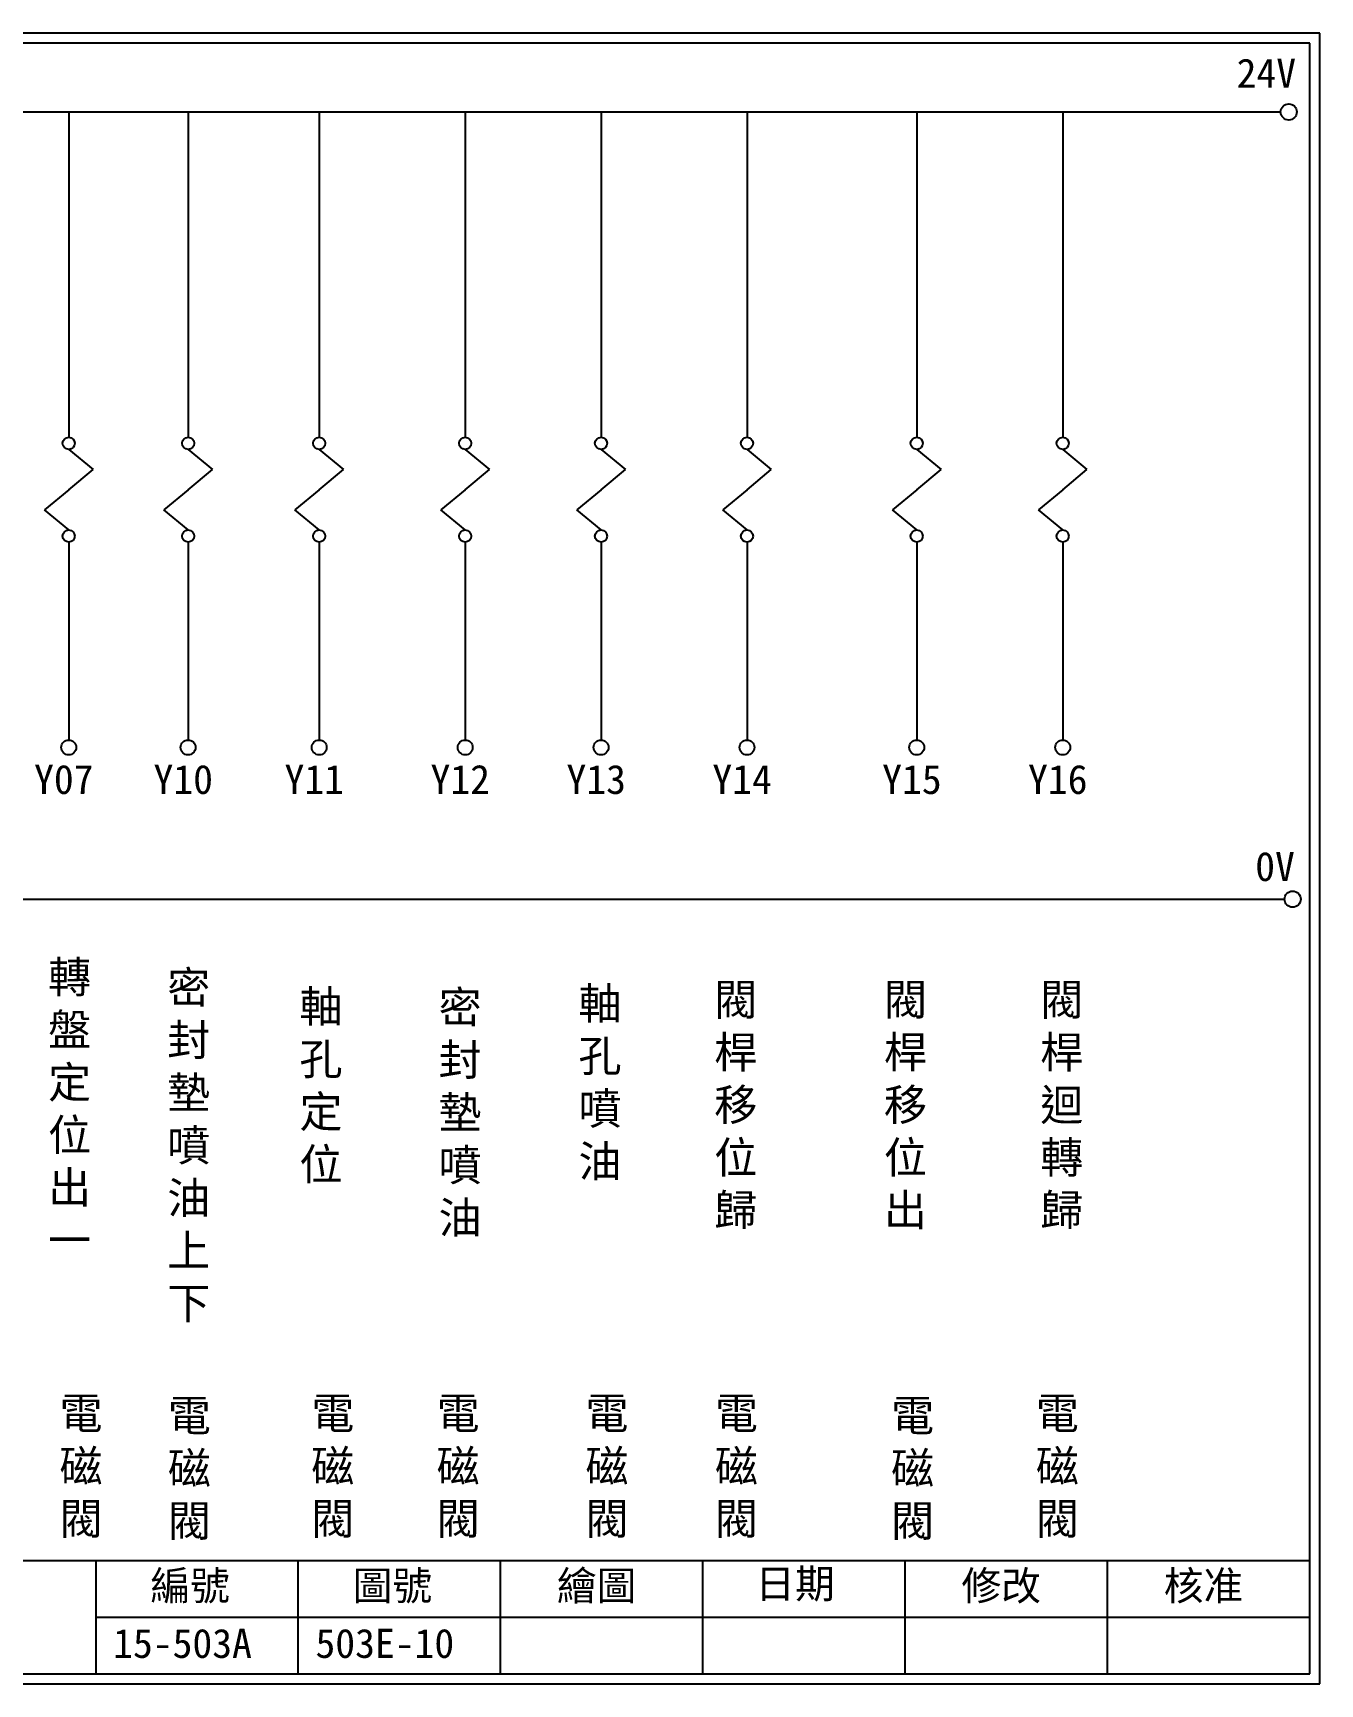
# Model space of a CAD drawing. Extents: x 926 to 1213, y 3 to 207.
# Drawn here: x 1053.7 to 1212.7, y 3 to 207 of the extents above; entities that cross this region are included whole.
import ezdxf

# ---------------------------------------------------------------- set-up
doc = ezdxf.new("R2010")
doc.units = 0
doc.layers.get('0').update_dxf_attribs({"linetype": 'CONTINUOUS'})
doc.layers.add('圖框層', color=7, linetype='CONTINUOUS')
doc.layers.add('標尺寸層', color=3, linetype='CONTINUOUS')
doc.styles.add('CNS', font='romanc.shx', dxfattribs={"bigfont": 'chineset.shx'})
doc.styles.add('STSL', font='kaiu.ttf')

msp = doc.modelspace()

# ---------------------------------------------------------------- linework, layer by layer
for centre in [(1208.88, 197.22), (1209.36, 99.96)]:
    msp.add_circle(centre, 1)
at = {"layer": '圖框層', "color": 7}
for p, q in [((1212.74, 206.97), (925.74, 206.97)), ((1212.74, 3), (1212.74, 206.97)), ((1211.49, 205.72), (926.99, 205.72)), ((1211.49, 4.25), (1211.49, 205.72)), ((926.99, 18.25), (1211.49, 18.25)), ((1061.49, 4.25), (1061.49, 18.25)), ((1086.49, 4.25), (1086.49, 18.25)), ((1111.49, 4.25), (1111.49, 18.25)), ((1136.49, 4.25), (1136.49, 18.25)), ((1161.49, 4.25), (1161.49, 18.25)), ((1186.49, 4.25), (1186.49, 18.25)), ((1061.49, 11.25), (1211.49, 11.25)), ((926.99, 4.25), (1211.49, 4.25)), ((925.74, 3), (1212.74, 3))]:
    msp.add_line(p, q, dxfattribs=at)
at = {"layer": '標尺寸層', "color": 7}
for p, q in [((930.28, 197.22), (1207.88, 197.22)), ((1058.12, 197.22), (1058.12, 157.03)), ((1072.87, 197.22), (1072.87, 157.03)), ((1089.07, 197.22), (1089.07, 157.03)), ((1107.11, 197.22), (1107.11, 157.03)), ((1123.9, 197.22), (1123.9, 157.03)), ((1141.94, 197.22), (1141.94, 157.03)), ((1162.91, 197.22), (1162.91, 157.03)), ((1180.95, 197.22), (1180.95, 157.03)), ((1058.12, 155.53), (1061.12, 153.04)), ((1072.87, 155.53), (1075.88, 153.04)), ((1089.07, 155.53), (1092.07, 153.04)), ((1107.11, 155.53), (1110.11, 153.04)), ((1123.9, 155.53), (1126.91, 153.04)), ((1141.94, 155.53), (1144.94, 153.04)), ((1162.91, 155.53), (1165.91, 153.04)), ((1180.95, 155.53), (1183.95, 153.04)), ((1058.12, 150.55), (1061.12, 153.04)), ((1072.87, 150.55), (1075.88, 153.04)), ((1089.07, 150.55), (1092.07, 153.04)), ((1107.11, 150.55), (1110.11, 153.04)), ((1123.9, 150.55), (1126.91, 153.04)), ((1141.94, 150.55), (1144.94, 153.04)), ((1162.91, 150.55), (1165.91, 153.04)), ((1180.95, 150.55), (1183.95, 153.04)), ((1058.12, 150.55), (1055.11, 148.06)), ((1072.87, 150.55), (1069.87, 148.06)), ((1089.07, 150.55), (1086.06, 148.06)), ((1107.11, 150.55), (1104.1, 148.06)), ((1123.9, 150.55), (1120.9, 148.06)), ((1141.94, 150.55), (1138.94, 148.06)), ((1162.91, 150.55), (1159.91, 148.06)), ((1180.95, 150.55), (1177.94, 148.06)), ((1058.12, 145.57), (1055.11, 148.06)), ((1072.87, 145.57), (1069.87, 148.06)), ((1089.07, 145.57), (1086.06, 148.06)), ((1107.11, 145.57), (1104.1, 148.06)), ((1123.9, 145.57), (1120.9, 148.06)), ((1141.94, 145.57), (1138.94, 148.06)), ((1162.91, 145.57), (1159.91, 148.06)), ((1180.95, 145.57), (1177.94, 148.06)), ((1058.12, 144.07), (1058.12, 119.62)), ((1072.87, 144.07), (1072.87, 119.62)), ((1089.07, 144.07), (1089.07, 119.62)), ((1107.11, 144.07), (1107.11, 119.62)), ((1123.9, 144.07), (1123.9, 119.62)), ((1141.94, 144.07), (1141.94, 119.62)), ((1162.91, 144.07), (1162.91, 119.62)), ((1180.95, 144.07), (1180.95, 119.62)), ((930.49, 99.96), (1208.36, 99.96))]:
    msp.add_line(p, q, dxfattribs=at)
for centre, radius in [((1058.12, 156.28), 0.751), ((1072.87, 156.28), 0.751), ((1089.07, 156.28), 0.751), ((1107.11, 156.28), 0.751), ((1123.9, 156.28), 0.751), ((1141.94, 156.28), 0.751), ((1162.91, 156.28), 0.751), ((1180.95, 156.28), 0.751), ((1058.12, 144.82), 0.751), ((1072.87, 144.82), 0.751), ((1089.07, 144.82), 0.751), ((1107.11, 144.82), 0.751), ((1123.9, 144.82), 0.751), ((1141.94, 144.82), 0.751), ((1162.91, 144.82), 0.751), ((1180.95, 144.82), 0.751), ((1058.12, 118.7), 0.92), ((1072.87, 118.7), 0.92), ((1089.07, 118.7), 0.92), ((1107.11, 118.7), 0.92), ((1123.9, 118.7), 0.92), ((1141.94, 118.7), 0.92), ((1162.91, 118.7), 0.92), ((1180.95, 118.7), 0.92)]:
    msp.add_circle(centre, radius, dxfattribs=at)

# ---------------------------------------------------------------- texts
at = {"layer": '圖框層', "color": 4, "style": 'STSL'}
for s, p in [('24V', (1202.44, 200.22)), ('Y07', (1053.84, 112.96)), ('Y10', (1068.6, 112.96)), ('Y11', (1084.79, 112.96)), ('Y12', (1102.83, 112.96)), ('Y13', (1119.63, 112.96)), ('Y14', (1137.66, 112.96)), ('Y15', (1158.64, 112.96)), ('Y16', (1176.67, 112.96)), ('0V', (1204.74, 102.2)), ('編號', (1068.21, 13.34)), ('圖號', (1093.21, 13.34)), ('繪圖', (1118.44, 13.34)), ('日期', (1142.96, 13.59)), ('修改', (1168.44, 13.34)), ('核准', (1193.44, 13.34)), ('15-503A', (1063.61, 6.22)), ('503E-10', (1088.61, 6.22))]:
    msp.add_text(s, height=3.6, dxfattribs=at).set_placement(p)
at = {"layer": '標尺寸層', "color": 7, "char_height": 3.9, "width": 2.8481, "attachment_point": 5, "style": 'CNS'}
for s, insert in [('{\\fDFKai-SB|b0|i0|c136|p65;轉盤定位出一}', (1058.23, 74.09)), ('{\\fDFKai-SB|b0|i0|c136|p65;密封墊噴油上下}', (1072.95, 69.35)), ('{\\fDFKai-SB|b0|i0|c136|p65;閥桿移位歸}', (1140.55, 74.35)), ('{\\fDFKai-SB|b0|i0|c136|p65;閥桿移位出}', (1161.52, 74.35)), ('{\\fDFKai-SB|b0|i0|c136|p65;閥桿迴轉歸}', (1180.83, 74.35)), ('{\\fDFKai-SB|b0|i0|c136|p65;軸孔定位}', (1089.29, 76.75)), ('{\\fDFKai-SB|b0|i0|c136|p65;密封墊噴油}', (1106.48, 73.41)), ('{\\fDFKai-SB|b0|i0|c136|p65;軸孔噴油}', (1123.77, 77.14)), ('{\\fDFKai-SB|b0|i0|c136|p65;電磁閥}', (1059.64, 29.71)), ('{\\fDFKai-SB|b0|i0|c136|p65;電磁閥}', (1073.03, 29.45)), ('{\\fDFKai-SB|b0|i0|c136|p65;電磁閥}', (1090.75, 29.71)), ('{\\fDFKai-SB|b0|i0|c136|p65;電磁閥}', (1106.24, 29.71)), ('{\\fDFKai-SB|b0|i0|c136|p65;電磁閥}', (1124.63, 29.71)), ('{\\fDFKai-SB|b0|i0|c136|p65;電磁閥}', (1140.63, 29.71)), ('{\\fDFKai-SB|b0|i0|c136|p65;電磁閥}', (1162.4, 29.45)), ('{\\fDFKai-SB|b0|i0|c136|p65;電磁閥}', (1180.29, 29.71))]:
    msp.add_mtext(s, dxfattribs=dict(at, insert=insert))

doc.saveas('drawing.dxf')
